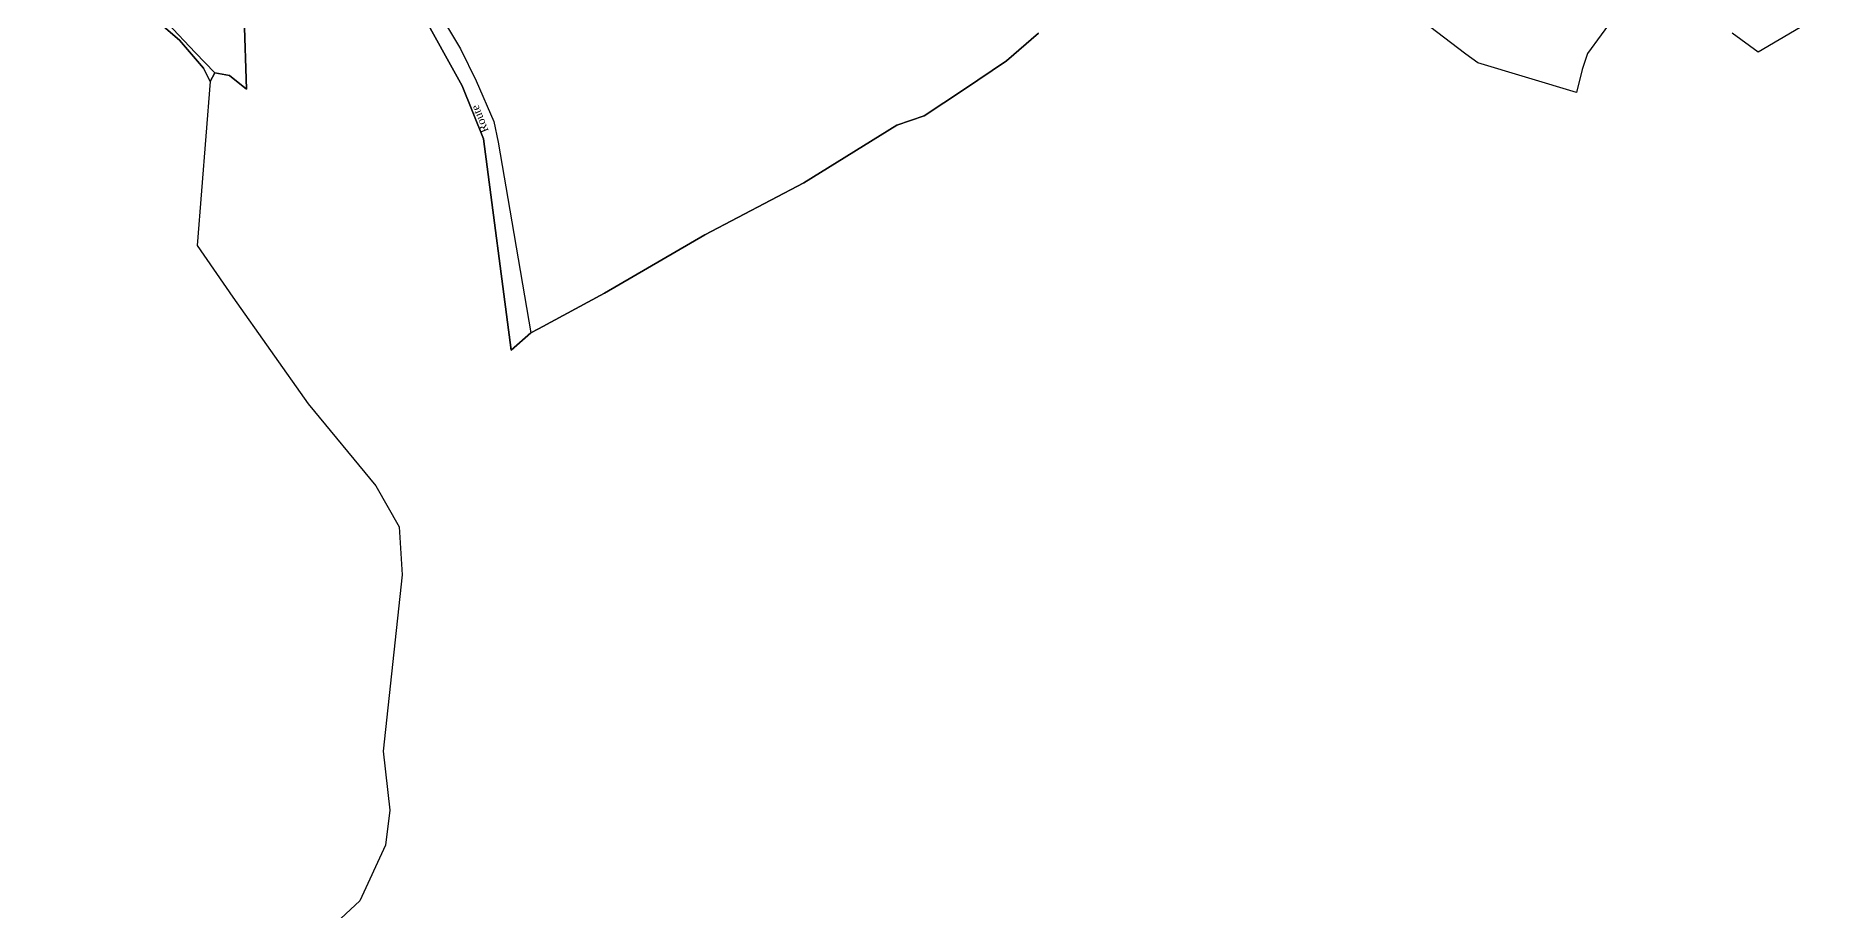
# Model space of a CAD drawing. Extents: x 1206804 to 1210977, y 6152742 to 6157901.
# Drawn here: x 1207283 to 1207841, y 6155310 to 6155583 of the extents above; entities that cross this region are included whole.
import ezdxf

# ---------------------------------------------------------------- set-up
doc = ezdxf.new("R2010")
doc.units = 0
doc.linetypes.add('CONTINU', pattern=[0])
for name, color, linetype in [('1LIEUDIT', 7, 'CONTINU'), ('1PARCELLE', 7, 'CONTINU'), ('1SECTION', 7, 'CONTINU'), ('1SUBDSECT', 7, 'CONTINU'), ('1TRONFLUV', 7, 'CONTINU'), ('1ZONCOMM', 7, 'CONTINU'), ('3ZONCOMMTEX', 7, 'CONTINU')]:
    doc.layers.add(name, color=color, linetype=linetype)
doc.styles.get("Standard").update_dxf_attribs({"font": 'Times New Roman'})

msp = doc.modelspace()

# ---------------------------------------------------------------- linework, layer by layer
at = {"layer": '1LIEUDIT'}
for points in [[(1207289.06, 6155615), (1207328.3, 6155581.22), (1207335.85, 6155572.51), (1207337.96, 6155568.31), (1207339.43, 6155571), (1207343.99, 6155570.14), (1207349.31, 6155565.96), (1207348.6, 6155588.4)], [(1207390.36, 6155614.28), (1207416.64, 6155566.94), (1207423.31, 6155550.37), (1207431.95, 6155484.41), (1207438.13, 6155489.85), (1207440.48, 6155491.08), (1207461.07, 6155502.2), (1207492.43, 6155520.46), (1207523.36, 6155536.67), (1207552.36, 6155554.67), (1207560.92, 6155557.64), (1207573.23, 6155565.68), (1207586.64, 6155574.81), (1207596.7, 6155583.43)], [(1207785.16, 6155600.46), (1207768.15, 6155577.03), (1207766.44, 6155572.02), (1207764.73, 6155564.88), (1207733.84, 6155574.16), (1207730.11, 6155576.81), (1207718.76, 6155585.52)], [(1207841.16, 6155589), (1207821.4, 6155577.51), (1207813.31, 6155583.43)]]:
    msp.add_lwpolyline(points, dxfattribs=at)
at = {"layer": '1PARCELLE'}
msp.add_lwpolyline([(1207333.51, 6155679.69), (1207342.67, 6155668.4), (1207338.16, 6155661.73), (1207344.29, 6155653.23), (1207350.66, 6155642.34), (1207355, 6155630.19), (1207358.56, 6155615.56), (1207361.22, 6155602.99), (1207348.6, 6155588.4), (1207349.31, 6155565.96), (1207343.99, 6155570.14), (1207339.43, 6155571), (1207333.23, 6155577.35), (1207324.57, 6155586.5), (1207308.58, 6155600.91), (1207292.79, 6155614.34), (1207287.65, 6155620.12), (1207285.3, 6155625.04), (1207284.88, 6155656.03), (1207283.44, 6155669.45), (1207287.45, 6155664.67), (1207333.51, 6155679.69)], close=True, dxfattribs=at)
for points in [[(1207785.16, 6155600.46), (1207768.15, 6155577.03), (1207766.44, 6155572.02), (1207764.73, 6155564.88), (1207733.84, 6155574.16), (1207730.11, 6155576.81), (1207718.76, 6155585.52)], [(1207408.42, 6155591.32), (1207416.07, 6155578.47), (1207421.05, 6155568.57), (1207426.57, 6155555.78), (1207427.88, 6155549.38), (1207432.16, 6155524.46), (1207438.13, 6155489.85), (1207440.48, 6155491.08), (1207461.07, 6155502.2), (1207492.43, 6155520.46), (1207523.36, 6155536.67), (1207552.36, 6155554.67), (1207560.92, 6155557.64), (1207573.23, 6155565.68), (1207586.64, 6155574.81), (1207596.7, 6155583.43)], [(1207841.16, 6155589), (1207821.4, 6155577.51), (1207813.31, 6155583.43)]]:
    msp.add_lwpolyline(points, dxfattribs=at)
at = {"layer": '1SECTION'}
msp.add_lwpolyline([(1207289.06, 6155615), (1207328.3, 6155581.22), (1207335.85, 6155572.51), (1207337.96, 6155568.31), (1207333.83, 6155517.1), (1207345.04, 6155500.97), (1207368.49, 6155467.7), (1207389.63, 6155442), (1207396.95, 6155429.27), (1207397.87, 6155414.22), (1207391.97, 6155359.16), (1207394.04, 6155340.75), (1207392.69, 6155329.82), (1207384.72, 6155312.48), (1207368.45, 6155297.41)], dxfattribs=at)
at = {"layer": '1SUBDSECT'}
for points in [[(1207348.6, 6155588.4), (1207349.31, 6155565.96), (1207343.99, 6155570.14), (1207339.43, 6155571), (1207337.96, 6155568.31), (1207335.85, 6155572.51), (1207328.3, 6155581.22), (1207289.06, 6155615)], [(1207596.7, 6155583.43), (1207586.64, 6155574.81), (1207573.23, 6155565.68), (1207560.92, 6155557.64), (1207552.36, 6155554.67), (1207523.36, 6155536.67), (1207492.43, 6155520.46), (1207461.07, 6155502.2), (1207440.48, 6155491.08), (1207438.13, 6155489.85), (1207431.95, 6155484.41), (1207423.31, 6155550.37), (1207416.64, 6155566.94), (1207390.36, 6155614.28)], [(1207785.16, 6155600.46), (1207768.15, 6155577.03), (1207766.44, 6155572.02), (1207764.73, 6155564.88), (1207733.84, 6155574.16), (1207730.11, 6155576.81), (1207718.76, 6155585.52)], [(1207841.16, 6155589), (1207821.4, 6155577.51), (1207813.31, 6155583.43)]]:
    msp.add_lwpolyline(points, dxfattribs=at)
at = {"layer": '1TRONFLUV'}
msp.add_lwpolyline([(1207289.06, 6155615), (1207328.3, 6155581.22), (1207335.85, 6155572.51), (1207337.96, 6155568.31), (1207339.43, 6155571), (1207333.23, 6155577.35), (1207324.57, 6155586.5)], dxfattribs=at)
at = {"layer": '1ZONCOMM'}
msp.add_lwpolyline([(1207423.31, 6155550.37), (1207416.64, 6155566.94), (1207390.36, 6155614.28), (1207370.32, 6155655.49), (1207364.97, 6155686.51), (1207356.82, 6155758.07), (1207356.99, 6155813.57), (1207350.74, 6155830.52), (1207335.91, 6155869.25), (1207321.05, 6155924.9), (1207361.5, 6156114.44)], dxfattribs=at)

# ---------------------------------------------------------------- texts
at = {"layer": '3ZONCOMMTEX'}
msp.add_text('Route', height=2.5, rotation=112, dxfattribs=at).set_placement((1207424.98, 6155552.92))

doc.saveas('drawing.dxf')
